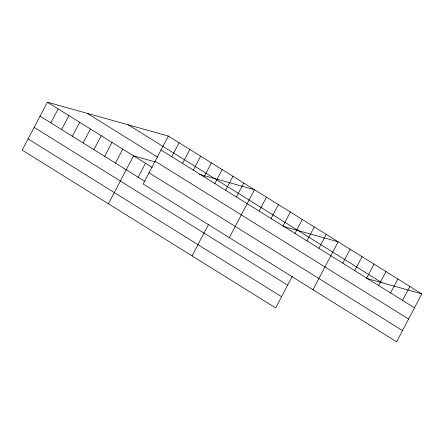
<?xml version="1.0" encoding="UTF-8"?>
<svg xmlns="http://www.w3.org/2000/svg" width="444" height="444" viewBox="0 0 444 444"><rect width="100%" height="100%" fill="white"/><g stroke="black" fill="none" stroke-linecap="round" stroke-linejoin="round"><path stroke-width="0.67" d="M168.32 136.053L143.146 183.994L396.631 341.808L421.8 293.867L168.32 136.053L47.369 102.192L22.2 150.133L275.68 307.947L292.291 276.312M50.821 122.844L58.142 108.897M61.594 129.548L68.914 115.607M72.366 136.258L79.687 122.311M83.139 142.962L90.459 129.021M93.912 149.672L101.238 135.725M104.684 156.377L112.01 142.435M115.457 163.087L122.783 149.14M108.386 203.79L133.555 155.85L155.505 161.993M138.184 177.234L145.504 163.287M171.767 156.71L179.093 142.763M182.545 163.414L189.866 149.467M193.318 170.124L200.638 156.177M204.09 176.829L211.411 162.881M214.863 183.533L222.183 169.591M225.635 190.243L232.956 176.296M192.036 255.866L208.641 224.231M236.408 196.947L243.728 183.006M229.332 237.651L254.501 189.71L199.406 174.287M259.13 211.094L266.45 197.153M271.079 218.537L278.399 204.59M283.028 225.974L290.354 212.032M294.977 233.416L302.303 219.469M306.932 240.853L314.252 226.912M318.881 248.296L326.201 234.349M312.981 289.732L338.15 241.791L283.056 226.362M342.779 263.175L350.1 249.228M354.728 270.612L362.049 256.671M366.677 278.055L373.998 264.108M378.627 285.492L385.953 271.55M390.581 292.935L397.902 278.987M402.53 300.372L409.851 286.43M366.705 278.444L421.8 293.867M128.405 124.881L381.884 282.695M160.994 150L414.48 307.814M87.285 113.364L157.592 157.137M155.106 161.216L408.591 319.031M47.369 102.192L152.331 167.538M149.04 172.777L402.519 330.591M40.049 116.139L145.01 181.485M34.16 127.356L287.64 285.17M28.089 138.917L281.574 296.725"/></g></svg>
